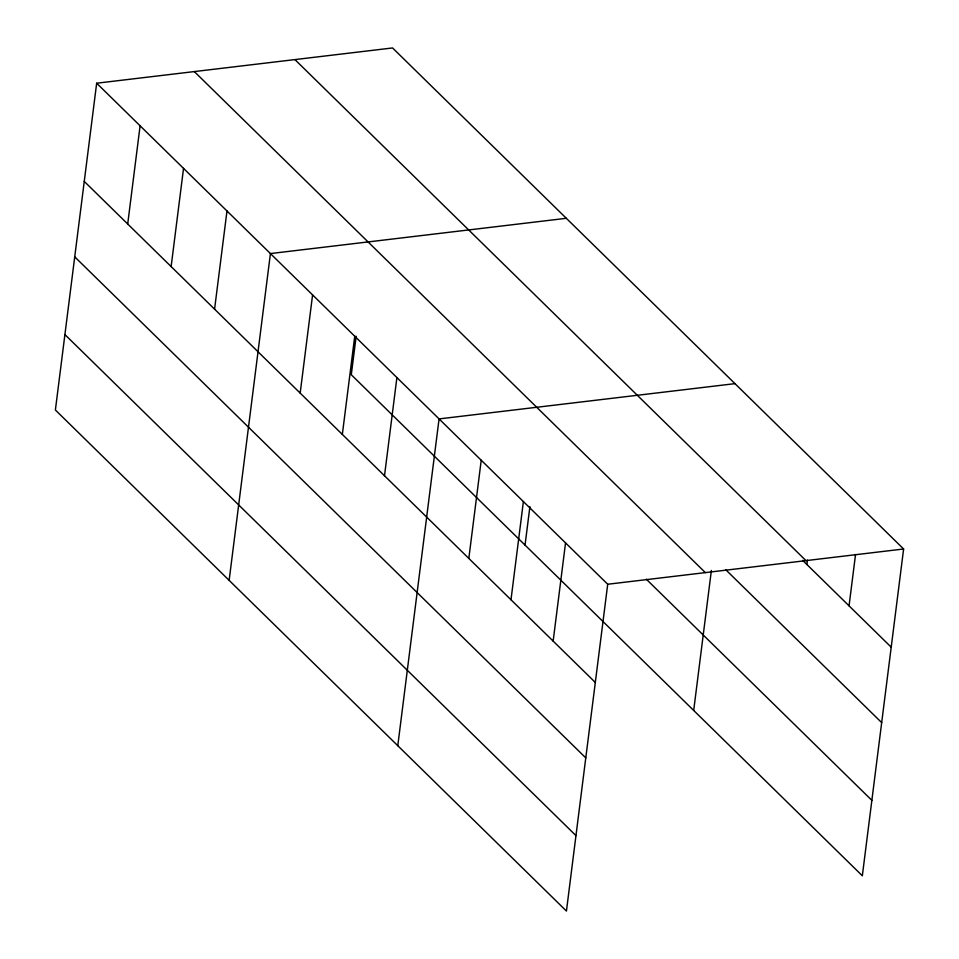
<?xml version="1.0" encoding="UTF-8"?>
<svg xmlns="http://www.w3.org/2000/svg" width="959" height="959" viewBox="0 0 959 959"><rect width="100%" height="100%" fill="white"/><g stroke="black" fill="none" stroke-linecap="round" stroke-linejoin="round"><path stroke-width="1.44" d="M96.667 83.217L55.382 410.008L566.433 911.05L607.718 584.247L96.667 83.217L392.567 47.95L903.618 548.992L862.333 875.783L351.282 374.753L356.149 336.285M127.703 223.986L140.098 125.809M171.134 266.578L183.541 168.388M214.576 309.17L226.983 210.98M229.141 580.363L270.426 253.572L566.325 218.304M300.179 393.094L312.586 294.904M342.339 434.427L354.746 336.237M384.499 475.76L396.906 377.57M397.781 745.706L439.066 418.915L734.978 383.648M468.819 558.438L481.226 460.248M510.991 599.771L523.386 501.581M525.041 545.096L529.907 506.64M553.151 641.103L565.546 542.914M693.693 710.439L711.374 570.473M806.891 564.503L807.454 560.104M849.051 605.836L855.536 554.542M607.718 584.247L903.618 548.992M294.916 59.59L805.968 560.619M802.671 560.368L891.211 647.181M725.687 569.67L881.681 722.618M194.317 71.577L705.356 572.619M646.306 579.2L871.863 800.345M84.26 181.407L595.311 682.436M74.73 256.844L585.781 757.886M64.912 334.571L575.963 835.613"/></g></svg>
